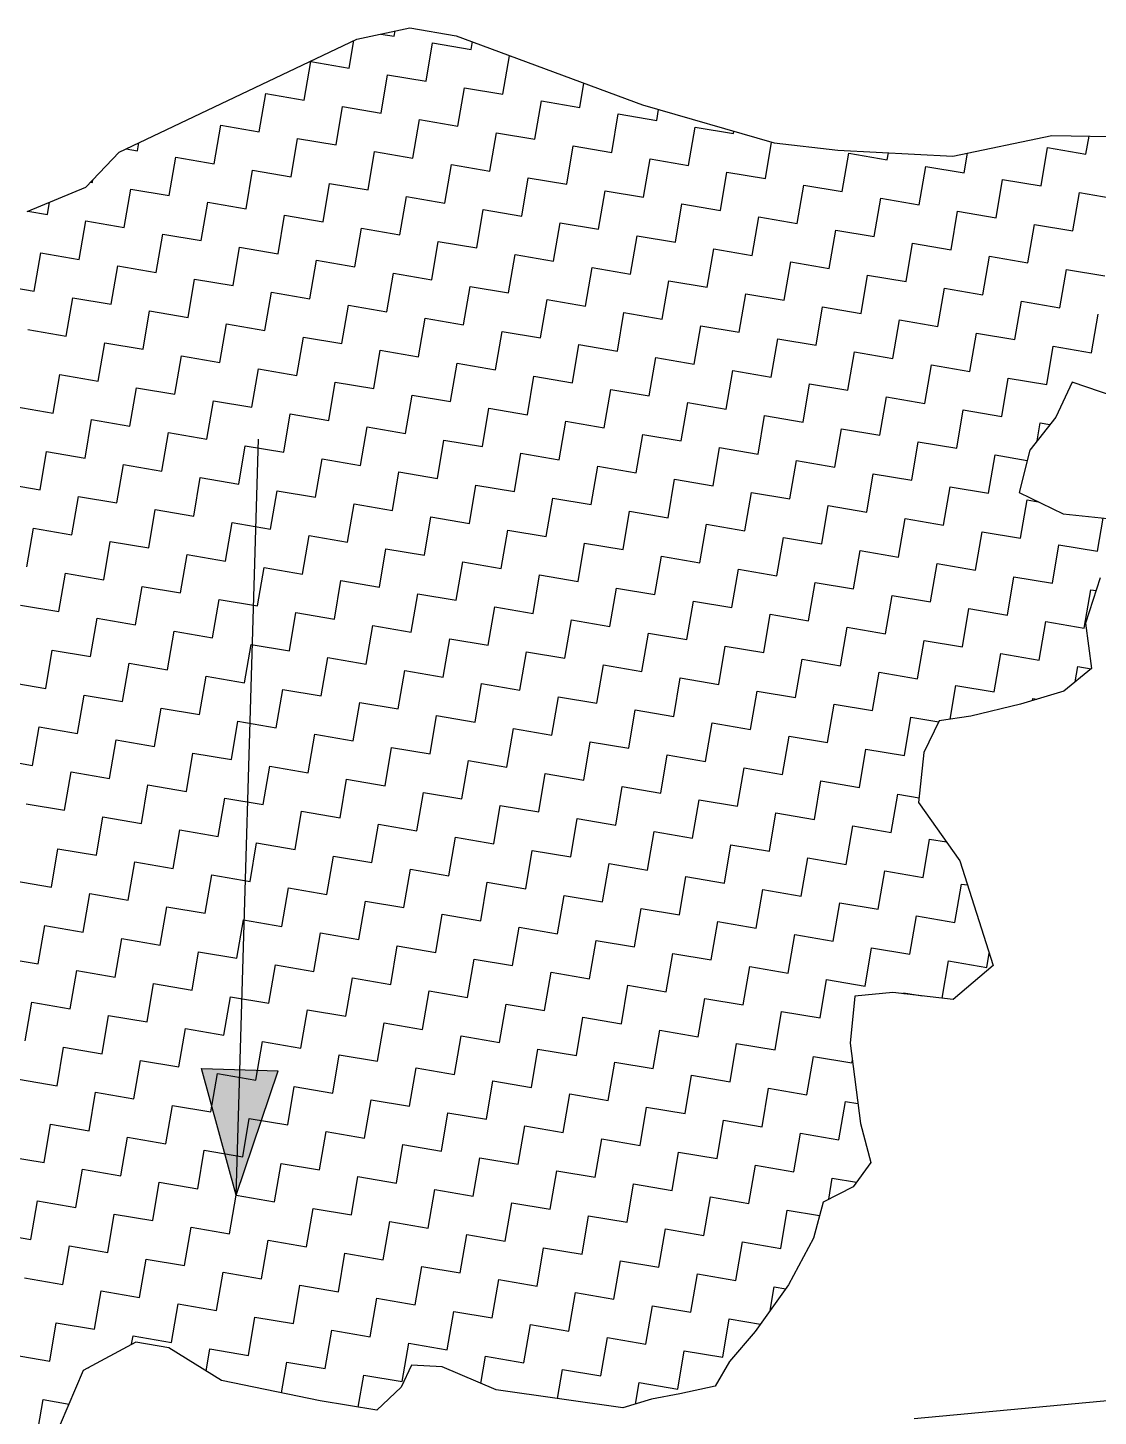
# Model space of a CAD drawing. Header units: metres. Extents: x 286044 to 288268, y 2013628 to 2015838.
# Drawn here: x 286726.3 to 286900.4, y 2015306.9 to 2015532.9 of the extents above; entities that cross this region are included whole.
import ezdxf

# ---------------------------------------------------------------- set-up
doc = ezdxf.new("R2010")
doc.units = ezdxf.units.M
doc.layers.add('POLY_HATCH', color=12, linetype='Continuous')
doc.layers.add('POLY_PARCEL', color=6, linetype='Continuous')

msp = doc.modelspace()

# ---------------------------------------------------------------- hatches: boundary and pattern name
h = msp.add_hatch(color=256)
h.paths.add_polyline_path([(286760.76, 2015363.29), (286754.52, 2015363.47), (286760.17, 2015342.86)])
h.paths.add_polyline_path([(286760.17, 2015342.86), (286767.01, 2015363.1), (286760.76, 2015363.29)])

# ---------------------------------------------------------------- linework, layer by layer
for p, q in [((286760.17, 2015342.86), (286763.78, 2015465.93)), ((286754.52, 2015363.47), (286767.01, 2015363.1)), ((286760.17, 2015342.86), (286754.52, 2015363.47)), ((286760.17, 2015342.86), (286767.01, 2015363.1))]:
    msp.add_line(p, q)
at = {"layer": 'POLY_HATCH'}
for p, q in [((286779.8, 2015531.06), (286788.44, 2015532.92)), ((286788.44, 2015532.92), (286795.99, 2015531.63)), ((286741.13, 2015512.68), (286779.8, 2015531.06)), ((286795.99, 2015531.63), (286826.28, 2015520.37)), ((286826.28, 2015520.37), (286847.71, 2015514.18)), ((286847.71, 2015514.18), (286858.05, 2015512.97)), ((286876.77, 2015512), (286892.88, 2015515.36)), ((286892.88, 2015515.36), (286910.61, 2015515.12)), ((286735.71, 2015506.95), (286741.13, 2015512.68)), ((286858.05, 2015512.97), (286876.77, 2015512)), ((286726.16, 2015503.03), (286735.71, 2015506.95)), ((286896.18, 2015475.21), (286893.55, 2015469.55)), ((286909.3, 2015470.75), (286896.18, 2015475.21)), ((286893.55, 2015469.55), (286889.3, 2015464.17)), ((286889.3, 2015464.17), (286887.57, 2015457.25)), ((286887.57, 2015457.25), (286894.76, 2015453.81)), ((286894.76, 2015453.81), (286904.02, 2015452.79)), ((286900.75, 2015443.36), (286898.38, 2015435.99)), ((286898.38, 2015435.99), (286899.35, 2015428.61)), ((286899.35, 2015428.61), (286894.84, 2015424.94)), ((286894.84, 2015424.94), (286887.81, 2015422.81)), ((286887.81, 2015422.81), (286879.7, 2015420.86)), ((286874.57, 2015420.07), (286872.04, 2015414.96)), ((286879.7, 2015420.86), (286874.57, 2015420.07)), ((286872.04, 2015414.96), (286871.2, 2015406.78)), ((286871.2, 2015406.78), (286877.91, 2015397.31)), ((286877.91, 2015397.31), (286883.34, 2015380.29)), ((286883.34, 2015380.29), (286876.84, 2015374.74)), ((286860.83, 2015375.25), (286860.08, 2015367.61)), ((286867.04, 2015375.86), (286860.83, 2015375.25)), ((286876.84, 2015374.74), (286867.04, 2015375.86)), ((286860.08, 2015367.61), (286861.75, 2015354.57)), ((286861.75, 2015354.57), (286863.43, 2015348.17)), ((286863.43, 2015348.17), (286860.54, 2015344.23)), ((286860.54, 2015344.23), (286855.67, 2015341.73)), ((286855.67, 2015341.73), (286854.12, 2015335.89)), ((286854.12, 2015335.89), (286850.05, 2015328.26)), ((286850.05, 2015328.26), (286844.62, 2015320.66)), ((286844.62, 2015320.66), (286840.46, 2015315.82)), ((286743.84, 2015318.96), (286735.27, 2015314.32)), ((286749.23, 2015318.04), (286743.84, 2015318.96)), ((286757.76, 2015312.71), (286749.23, 2015318.04)), ((286788.72, 2015315.2), (286787, 2015311.61)), ((286793.67, 2015314.91), (286788.72, 2015315.2)), ((286840.46, 2015315.82), (286838.11, 2015311.78)), ((286735.27, 2015314.32), (286731.55, 2015305.52)), ((286802.48, 2015311.19), (286793.67, 2015314.91)), ((286773.86, 2015309.41), (286757.76, 2015312.71)), ((286787, 2015311.61), (286783.03, 2015307.85)), ((286823.07, 2015308.24), (286802.48, 2015311.19)), ((286832.35, 2015310.54), (286827.75, 2015309.66)), ((286838.11, 2015311.78), (286832.35, 2015310.54)), ((286783.03, 2015307.85), (286773.86, 2015309.41)), ((286827.75, 2015309.66), (286823.07, 2015308.24))]:
    msp.add_line(p, q, dxfattribs=at)
at = {"layer": 'POLY_HATCH', "linetype": 'Continuous'}
for p, q in [((286785.88, 2015531.54), (286786.03, 2015532.4)), ((286778.56, 2015526.35), (286779.32, 2015530.84)), ((286783.71, 2015531.9), (286785.88, 2015531.54)), ((286791.07, 2015524.22), (286792.13, 2015530.47)), ((286792.13, 2015530.47), (286798.39, 2015529.4)), ((286798.39, 2015529.4), (286798.6, 2015530.66)), ((286803.57, 2015522.09), (286804.64, 2015528.34)), ((286804.64, 2015528.34), (286805.03, 2015528.27)), ((286771.24, 2015521.16), (286772.3, 2015527.41)), ((286772.3, 2015527.41), (286778.56, 2015526.35)), ((286783.75, 2015519.03), (286784.81, 2015525.28)), ((286784.81, 2015525.28), (286791.07, 2015524.22)), ((286796.25, 2015516.9), (286797.32, 2015523.15)), ((286797.32, 2015523.15), (286803.57, 2015522.09)), ((286816.08, 2015519.95), (286816.76, 2015523.91)), ((286763.92, 2015515.97), (286764.99, 2015522.22)), ((286764.99, 2015522.22), (286771.24, 2015521.16)), ((286808.76, 2015514.77), (286809.83, 2015521.02)), ((286809.83, 2015521.02), (286816.08, 2015519.95)), ((286776.43, 2015513.84), (286777.49, 2015520.09)), ((286777.49, 2015520.09), (286783.75, 2015519.03)), ((286821.27, 2015512.63), (286822.33, 2015518.89)), ((286822.33, 2015518.89), (286828.59, 2015517.82)), ((286828.59, 2015517.82), (286828.89, 2015519.61)), ((286756.6, 2015510.78), (286757.67, 2015517.04)), ((286757.67, 2015517.04), (286763.92, 2015515.97)), ((286788.93, 2015511.71), (286790, 2015517.96)), ((286790, 2015517.96), (286796.25, 2015516.9)), ((286833.78, 2015510.5), (286834.84, 2015516.76)), ((286834.84, 2015516.76), (286841.1, 2015515.69)), ((286744.09, 2015512.91), (286744.31, 2015514.2)), ((286769.11, 2015508.65), (286770.17, 2015514.91)), ((286770.17, 2015514.91), (286776.43, 2015513.84)), ((286801.44, 2015509.58), (286802.51, 2015515.83)), ((286802.51, 2015515.83), (286808.76, 2015514.77)), ((286841.1, 2015515.69), (286841.16, 2015516.07)), ((286846.28, 2015508.37), (286847.29, 2015514.3)), ((286898.44, 2015512.36), (286898.94, 2015515.28)), ((286742.27, 2015513.22), (286744.09, 2015512.91)), ((286749.28, 2015505.59), (286750.35, 2015511.85)), ((286750.35, 2015511.85), (286756.6, 2015510.78)), ((286781.62, 2015506.52), (286782.68, 2015512.77)), ((286782.68, 2015512.77), (286788.93, 2015511.71)), ((286813.95, 2015507.45), (286815.02, 2015513.7)), ((286815.02, 2015513.7), (286821.27, 2015512.63)), ((286858.79, 2015506.24), (286859.86, 2015512.5)), ((286859.86, 2015512.5), (286866.11, 2015511.43)), ((286866.11, 2015511.43), (286866.3, 2015512.55)), ((286878.62, 2015509.3), (286879.16, 2015512.5)), ((286891.13, 2015507.17), (286892.19, 2015513.42)), ((286892.19, 2015513.42), (286898.44, 2015512.36)), ((286761.79, 2015503.46), (286762.85, 2015509.72)), ((286762.85, 2015509.72), (286769.11, 2015508.65)), ((286794.12, 2015504.39), (286795.19, 2015510.64)), ((286795.19, 2015510.64), (286801.44, 2015509.58)), ((286826.46, 2015505.32), (286827.52, 2015511.57)), ((286827.52, 2015511.57), (286833.78, 2015510.5)), ((286838.96, 2015503.18), (286840.03, 2015509.44)), ((286840.03, 2015509.44), (286846.28, 2015508.37)), ((286871.3, 2015504.11), (286872.36, 2015510.36)), ((286872.36, 2015510.36), (286878.62, 2015509.3)), ((286736.49, 2015507.77), (286736.77, 2015507.73)), ((286736.77, 2015507.73), (286736.85, 2015508.15)), ((286774.3, 2015501.33), (286775.36, 2015507.59)), ((286775.36, 2015507.59), (286781.62, 2015506.52)), ((286806.63, 2015502.26), (286807.7, 2015508.51)), ((286807.7, 2015508.51), (286813.95, 2015507.45)), ((286851.47, 2015501.05), (286852.54, 2015507.31)), ((286852.54, 2015507.31), (286858.79, 2015506.24)), ((286883.81, 2015501.98), (286884.87, 2015508.23)), ((286884.87, 2015508.23), (286891.13, 2015507.17)), ((286741.96, 2015500.41), (286743.03, 2015506.66)), ((286743.03, 2015506.66), (286749.28, 2015505.59)), ((286786.8, 2015499.2), (286787.87, 2015505.45)), ((286787.87, 2015505.45), (286794.12, 2015504.39)), ((286819.14, 2015500.13), (286820.2, 2015506.38)), ((286820.2, 2015506.38), (286826.46, 2015505.32)), ((286863.98, 2015498.92), (286865.05, 2015505.18)), ((286865.05, 2015505.18), (286871.3, 2015504.11)), ((286896.31, 2015499.85), (286897.38, 2015506.1)), ((286897.38, 2015506.1), (286903.63, 2015505.04)), ((286726.28, 2015503.08), (286729.45, 2015502.54)), ((286729.45, 2015502.54), (286729.79, 2015504.52)), ((286754.47, 2015498.28), (286755.53, 2015504.53)), ((286755.53, 2015504.53), (286761.79, 2015503.46)), ((286799.31, 2015497.07), (286800.38, 2015503.32)), ((286800.38, 2015503.32), (286806.63, 2015502.26)), ((286831.65, 2015498), (286832.71, 2015504.25)), ((286832.71, 2015504.25), (286838.96, 2015503.18)), ((286876.49, 2015496.79), (286877.55, 2015503.04)), ((286877.55, 2015503.04), (286883.81, 2015501.98)), ((286734.64, 2015495.22), (286735.71, 2015501.47)), ((286735.71, 2015501.47), (286741.96, 2015500.41)), ((286766.98, 2015496.14), (286768.04, 2015502.4)), ((286768.04, 2015502.4), (286774.3, 2015501.33)), ((286811.82, 2015494.94), (286812.88, 2015501.19)), ((286812.88, 2015501.19), (286819.14, 2015500.13)), ((286844.15, 2015495.87), (286845.22, 2015502.12)), ((286845.22, 2015502.12), (286851.47, 2015501.05)), ((286888.99, 2015494.66), (286890.06, 2015500.91)), ((286890.06, 2015500.91), (286896.31, 2015499.85)), ((286747.15, 2015493.09), (286748.22, 2015499.34)), ((286748.22, 2015499.34), (286754.47, 2015498.28)), ((286779.48, 2015494.01), (286780.55, 2015500.27)), ((286780.55, 2015500.27), (286786.8, 2015499.2)), ((286791.99, 2015491.88), (286793.06, 2015498.14)), ((286793.06, 2015498.14), (286799.31, 2015497.07)), ((286824.33, 2015492.81), (286825.39, 2015499.06)), ((286825.39, 2015499.06), (286831.65, 2015498)), ((286856.66, 2015493.73), (286857.73, 2015499.99)), ((286857.73, 2015499.99), (286863.98, 2015498.92)), ((286727.32, 2015490.03), (286728.39, 2015496.28)), ((286728.39, 2015496.28), (286734.64, 2015495.22)), ((286759.66, 2015490.96), (286760.72, 2015497.21)), ((286760.72, 2015497.21), (286766.98, 2015496.14)), ((286804.5, 2015489.75), (286805.56, 2015496)), ((286805.56, 2015496), (286811.82, 2015494.94)), ((286836.83, 2015490.68), (286837.9, 2015496.93)), ((286837.9, 2015496.93), (286844.15, 2015495.87)), ((286869.17, 2015491.6), (286870.23, 2015497.86)), ((286870.23, 2015497.86), (286876.49, 2015496.79)), ((286739.83, 2015487.9), (286740.9, 2015494.15)), ((286740.9, 2015494.15), (286747.15, 2015493.09)), ((286772.17, 2015488.82), (286773.23, 2015495.08)), ((286773.23, 2015495.08), (286779.48, 2015494.01)), ((286817.01, 2015487.62), (286818.07, 2015493.87)), ((286818.07, 2015493.87), (286824.33, 2015492.81)), ((286849.34, 2015488.55), (286850.41, 2015494.8)), ((286850.41, 2015494.8), (286856.66, 2015493.73)), ((286881.68, 2015489.47), (286882.74, 2015495.73)), ((286882.74, 2015495.73), (286888.99, 2015494.66)), ((286894.18, 2015487.34), (286895.25, 2015493.59)), ((286895.25, 2015493.59), (286901.5, 2015492.53)), ((286752.34, 2015485.77), (286753.4, 2015492.02)), ((286753.4, 2015492.02), (286759.66, 2015490.96)), ((286784.67, 2015486.69), (286785.74, 2015492.95)), ((286785.74, 2015492.95), (286791.99, 2015491.88)), ((286829.51, 2015485.49), (286830.58, 2015491.74)), ((286830.58, 2015491.74), (286836.83, 2015490.68)), ((286861.85, 2015486.41), (286862.91, 2015492.67)), ((286862.91, 2015492.67), (286869.17, 2015491.6)), ((286721.07, 2015491.1), (286727.32, 2015490.03)), ((286764.85, 2015483.64), (286765.91, 2015489.89)), ((286765.91, 2015489.89), (286772.17, 2015488.82)), ((286797.18, 2015484.56), (286798.25, 2015490.82)), ((286798.25, 2015490.82), (286804.5, 2015489.75)), ((286842.02, 2015483.36), (286843.09, 2015489.61)), ((286843.09, 2015489.61), (286849.34, 2015488.55)), ((286874.36, 2015484.28), (286875.42, 2015490.54)), ((286875.42, 2015490.54), (286881.68, 2015489.47)), ((286732.51, 2015482.71), (286733.58, 2015488.96)), ((286733.58, 2015488.96), (286739.83, 2015487.9)), ((286745.02, 2015480.58), (286746.08, 2015486.83)), ((286746.08, 2015486.83), (286752.34, 2015485.77)), ((286777.35, 2015481.51), (286778.42, 2015487.76)), ((286778.42, 2015487.76), (286784.67, 2015486.69)), ((286809.69, 2015482.43), (286810.75, 2015488.69)), ((286810.75, 2015488.69), (286817.01, 2015487.62)), ((286854.53, 2015481.23), (286855.59, 2015487.48)), ((286855.59, 2015487.48), (286861.85, 2015486.41)), ((286886.86, 2015482.15), (286887.93, 2015488.41)), ((286887.93, 2015488.41), (286894.18, 2015487.34)), ((286757.53, 2015478.45), (286758.59, 2015484.7)), ((286758.59, 2015484.7), (286764.85, 2015483.64)), ((286789.86, 2015479.37), (286790.93, 2015485.63)), ((286790.93, 2015485.63), (286797.18, 2015484.56)), ((286822.19, 2015480.3), (286823.26, 2015486.55)), ((286823.26, 2015486.55), (286829.51, 2015485.49)), ((286867.04, 2015479.1), (286868.1, 2015485.35)), ((286868.1, 2015485.35), (286874.36, 2015484.28)), ((286899.37, 2015480.02), (286900.44, 2015486.28)), ((286726.26, 2015483.78), (286732.51, 2015482.71)), ((286770.03, 2015476.32), (286771.1, 2015482.57)), ((286771.1, 2015482.57), (286777.35, 2015481.51)), ((286802.37, 2015477.24), (286803.43, 2015483.5)), ((286803.43, 2015483.5), (286809.69, 2015482.43)), ((286834.7, 2015478.17), (286835.77, 2015484.42)), ((286835.77, 2015484.42), (286842.02, 2015483.36)), ((286847.21, 2015476.04), (286848.28, 2015482.29)), ((286848.28, 2015482.29), (286854.53, 2015481.23)), ((286879.54, 2015476.96), (286880.61, 2015483.22)), ((286880.61, 2015483.22), (286886.86, 2015482.15)), ((286737.7, 2015475.39), (286738.77, 2015481.65)), ((286738.77, 2015481.65), (286745.02, 2015480.58)), ((286782.54, 2015474.19), (286783.61, 2015480.44)), ((286783.61, 2015480.44), (286789.86, 2015479.37)), ((286814.88, 2015475.11), (286815.94, 2015481.37)), ((286815.94, 2015481.37), (286822.19, 2015480.3)), ((286859.72, 2015473.91), (286860.78, 2015480.16)), ((286860.78, 2015480.16), (286867.04, 2015479.1)), ((286892.05, 2015474.83), (286893.12, 2015481.09)), ((286893.12, 2015481.09), (286899.37, 2015480.02)), ((286750.21, 2015473.26), (286751.27, 2015479.51)), ((286751.27, 2015479.51), (286757.53, 2015478.45)), ((286795.05, 2015472.06), (286796.11, 2015478.31)), ((286796.11, 2015478.31), (286802.37, 2015477.24)), ((286827.38, 2015472.98), (286828.45, 2015479.23)), ((286828.45, 2015479.23), (286834.7, 2015478.17)), ((286872.22, 2015471.78), (286873.29, 2015478.03)), ((286873.29, 2015478.03), (286879.54, 2015476.96)), ((286730.38, 2015470.2), (286731.45, 2015476.46)), ((286731.45, 2015476.46), (286737.7, 2015475.39)), ((286762.71, 2015471.13), (286763.78, 2015477.38)), ((286763.78, 2015477.38), (286770.03, 2015476.32)), ((286807.56, 2015469.92), (286808.62, 2015476.18)), ((286808.62, 2015476.18), (286814.88, 2015475.11)), ((286839.89, 2015470.85), (286840.96, 2015477.1)), ((286840.96, 2015477.1), (286847.21, 2015476.04)), ((286884.73, 2015469.65), (286885.8, 2015475.9)), ((286885.8, 2015475.9), (286892.05, 2015474.83)), ((286742.89, 2015468.07), (286743.95, 2015474.33)), ((286743.95, 2015474.33), (286750.21, 2015473.26)), ((286775.22, 2015469), (286776.29, 2015475.25)), ((286776.29, 2015475.25), (286782.54, 2015474.19)), ((286820.06, 2015467.79), (286821.13, 2015474.05)), ((286821.13, 2015474.05), (286827.38, 2015472.98)), ((286852.4, 2015468.72), (286853.46, 2015474.97)), ((286853.46, 2015474.97), (286859.72, 2015473.91)), ((286724.13, 2015471.27), (286730.38, 2015470.2)), ((286755.4, 2015465.94), (286756.46, 2015472.19)), ((286756.46, 2015472.19), (286762.71, 2015471.13)), ((286787.73, 2015466.87), (286788.8, 2015473.12)), ((286788.8, 2015473.12), (286795.05, 2015472.06)), ((286800.24, 2015464.74), (286801.3, 2015470.99)), ((286801.3, 2015470.99), (286807.56, 2015469.92)), ((286832.57, 2015465.66), (286833.64, 2015471.92)), ((286833.64, 2015471.92), (286839.89, 2015470.85)), ((286864.91, 2015466.59), (286865.97, 2015472.84)), ((286865.97, 2015472.84), (286872.22, 2015471.78)), ((286735.57, 2015462.88), (286736.63, 2015469.14)), ((286736.63, 2015469.14), (286742.89, 2015468.07)), ((286767.9, 2015463.81), (286768.97, 2015470.06)), ((286768.97, 2015470.06), (286775.22, 2015469)), ((286812.74, 2015462.6), (286813.81, 2015468.86)), ((286813.81, 2015468.86), (286820.06, 2015467.79)), ((286845.08, 2015463.53), (286846.14, 2015469.78)), ((286846.14, 2015469.78), (286852.4, 2015468.72)), ((286877.41, 2015464.46), (286878.48, 2015470.71)), ((286878.48, 2015470.71), (286884.73, 2015469.65)), ((286748.08, 2015460.75), (286749.14, 2015467.01)), ((286749.14, 2015467.01), (286755.4, 2015465.94)), ((286780.41, 2015461.68), (286781.48, 2015467.93)), ((286781.48, 2015467.93), (286787.73, 2015466.87)), ((286825.25, 2015460.47), (286826.32, 2015466.73)), ((286826.32, 2015466.73), (286832.57, 2015465.66)), ((286857.59, 2015461.4), (286858.65, 2015467.65)), ((286858.65, 2015467.65), (286864.91, 2015466.59)), ((286890.49, 2015465.67), (286890.99, 2015468.58)), ((286890.99, 2015468.58), (286892.57, 2015468.31)), ((286760.58, 2015458.62), (286761.65, 2015464.88)), ((286761.65, 2015464.88), (286767.9, 2015463.81)), ((286792.92, 2015459.55), (286793.98, 2015465.8)), ((286793.98, 2015465.8), (286800.24, 2015464.74)), ((286837.76, 2015458.34), (286838.83, 2015464.6)), ((286838.83, 2015464.6), (286845.08, 2015463.53)), ((286870.09, 2015459.27), (286871.16, 2015465.52)), ((286871.16, 2015465.52), (286877.41, 2015464.46)), ((286728.25, 2015457.7), (286729.31, 2015463.95)), ((286729.31, 2015463.95), (286735.57, 2015462.88)), ((286773.09, 2015456.49), (286774.16, 2015462.74)), ((286774.16, 2015462.74), (286780.41, 2015461.68)), ((286805.43, 2015457.42), (286806.49, 2015463.67)), ((286806.49, 2015463.67), (286812.74, 2015462.6)), ((286850.27, 2015456.21), (286851.33, 2015462.47)), ((286851.33, 2015462.47), (286857.59, 2015461.4)), ((286882.6, 2015457.14), (286883.67, 2015463.39)), ((286883.67, 2015463.39), (286888.89, 2015462.5)), ((286740.76, 2015455.56), (286741.82, 2015461.82)), ((286741.82, 2015461.82), (286748.08, 2015460.75)), ((286753.26, 2015453.43), (286754.33, 2015459.69)), ((286754.33, 2015459.69), (286760.58, 2015458.62)), ((286785.6, 2015454.36), (286786.66, 2015460.61)), ((286786.66, 2015460.61), (286792.92, 2015459.55)), ((286817.93, 2015455.29), (286819, 2015461.54)), ((286819, 2015461.54), (286825.25, 2015460.47)), ((286862.77, 2015454.08), (286863.84, 2015460.33)), ((286863.84, 2015460.33), (286870.09, 2015459.27)), ((286722, 2015458.76), (286728.25, 2015457.7)), ((286765.77, 2015451.3), (286766.84, 2015457.56)), ((286766.84, 2015457.56), (286773.09, 2015456.49)), ((286798.11, 2015452.23), (286799.17, 2015458.48)), ((286799.17, 2015458.48), (286805.43, 2015457.42)), ((286830.44, 2015453.15), (286831.51, 2015459.41)), ((286831.51, 2015459.41), (286837.76, 2015458.34)), ((286875.28, 2015451.95), (286876.35, 2015458.2)), ((286876.35, 2015458.2), (286882.6, 2015457.14)), ((286733.44, 2015450.38), (286734.5, 2015456.63)), ((286734.5, 2015456.63), (286740.76, 2015455.56)), ((286778.28, 2015449.17), (286779.34, 2015455.43)), ((286779.34, 2015455.43), (286785.6, 2015454.36)), ((286810.61, 2015450.1), (286811.68, 2015456.35)), ((286811.68, 2015456.35), (286817.93, 2015455.29)), ((286842.95, 2015451.02), (286844.01, 2015457.28)), ((286844.01, 2015457.28), (286850.27, 2015456.21)), ((286887.79, 2015449.82), (286888.86, 2015456.07)), ((286888.86, 2015456.07), (286890.69, 2015455.76)), ((286745.95, 2015448.25), (286747.01, 2015454.5)), ((286747.01, 2015454.5), (286753.26, 2015453.43)), ((286790.79, 2015447.04), (286791.85, 2015453.29)), ((286791.85, 2015453.29), (286798.11, 2015452.23)), ((286823.12, 2015447.97), (286824.19, 2015454.22)), ((286824.19, 2015454.22), (286830.44, 2015453.15)), ((286855.46, 2015448.89), (286856.52, 2015455.15)), ((286856.52, 2015455.15), (286862.77, 2015454.08)), ((286867.96, 2015446.76), (286869.03, 2015453.01)), ((286869.03, 2015453.01), (286875.28, 2015451.95)), ((286900.3, 2015447.69), (286901.22, 2015453.1)), ((286726.12, 2015445.19), (286727.18, 2015451.44)), ((286727.18, 2015451.44), (286733.44, 2015450.38)), ((286758.45, 2015446.11), (286759.52, 2015452.37)), ((286759.52, 2015452.37), (286765.77, 2015451.3)), ((286803.29, 2015444.91), (286804.36, 2015451.16)), ((286804.36, 2015451.16), (286810.61, 2015450.1)), ((286835.63, 2015445.84), (286836.69, 2015452.09)), ((286836.69, 2015452.09), (286842.95, 2015451.02)), ((286880.47, 2015444.63), (286881.54, 2015450.88)), ((286881.54, 2015450.88), (286887.79, 2015449.82)), ((286738.63, 2015443.06), (286739.69, 2015449.31)), ((286739.69, 2015449.31), (286745.95, 2015448.25)), ((286770.96, 2015443.98), (286772.03, 2015450.24)), ((286772.03, 2015450.24), (286778.28, 2015449.17)), ((286815.8, 2015442.78), (286816.87, 2015449.03)), ((286816.87, 2015449.03), (286823.12, 2015447.97)), ((286848.14, 2015443.7), (286849.2, 2015449.96)), ((286849.2, 2015449.96), (286855.46, 2015448.89)), ((286892.98, 2015442.5), (286894.04, 2015448.75)), ((286894.04, 2015448.75), (286900.3, 2015447.69)), ((286751.13, 2015440.93), (286752.2, 2015447.18)), ((286752.2, 2015447.18), (286758.45, 2015446.11)), ((286783.47, 2015441.85), (286784.53, 2015448.11)), ((286784.53, 2015448.11), (286790.79, 2015447.04)), ((286828.31, 2015440.65), (286829.37, 2015446.9)), ((286829.37, 2015446.9), (286835.63, 2015445.84)), ((286860.64, 2015441.57), (286861.71, 2015447.83)), ((286861.71, 2015447.83), (286867.96, 2015446.76)), ((286731.31, 2015437.87), (286732.37, 2015444.12)), ((286732.37, 2015444.12), (286738.63, 2015443.06)), ((286763.64, 2015438.79), (286764.71, 2015445.05)), ((286764.71, 2015445.05), (286770.96, 2015443.98)), ((286795.97, 2015439.72), (286797.04, 2015445.97)), ((286797.04, 2015445.97), (286803.29, 2015444.91)), ((286840.82, 2015438.52), (286841.88, 2015444.77)), ((286841.88, 2015444.77), (286848.14, 2015443.7)), ((286873.15, 2015439.44), (286874.22, 2015445.7)), ((286874.22, 2015445.7), (286880.47, 2015444.63)), ((286743.81, 2015435.74), (286744.88, 2015441.99)), ((286744.88, 2015441.99), (286751.13, 2015440.93)), ((286776.15, 2015436.66), (286777.21, 2015442.92)), ((286777.21, 2015442.92), (286783.47, 2015441.85)), ((286808.48, 2015437.59), (286809.55, 2015443.84)), ((286809.55, 2015443.84), (286815.8, 2015442.78)), ((286820.99, 2015435.46), (286822.06, 2015441.71)), ((286822.06, 2015441.71), (286828.31, 2015440.65)), ((286853.32, 2015436.38), (286854.39, 2015442.64)), ((286854.39, 2015442.64), (286860.64, 2015441.57)), ((286885.66, 2015437.31), (286886.72, 2015443.56)), ((286886.72, 2015443.56), (286892.98, 2015442.5)), ((286756.32, 2015433.61), (286757.39, 2015439.86)), ((286757.39, 2015439.86), (286763.64, 2015438.79)), ((286788.66, 2015434.53), (286789.72, 2015440.79)), ((286789.72, 2015440.79), (286795.97, 2015439.72)), ((286833.5, 2015433.33), (286834.56, 2015439.58)), ((286834.56, 2015439.58), (286840.82, 2015438.52)), ((286865.83, 2015434.25), (286866.9, 2015440.51)), ((286866.9, 2015440.51), (286873.15, 2015439.44)), ((286898.17, 2015435.18), (286899.23, 2015441.43)), ((286899.23, 2015441.43), (286900.09, 2015441.29)), ((286725.05, 2015438.93), (286731.31, 2015437.87)), ((286768.83, 2015431.48), (286769.89, 2015437.73)), ((286769.89, 2015437.73), (286776.15, 2015436.66)), ((286801.16, 2015432.4), (286802.23, 2015438.66)), ((286802.23, 2015438.66), (286808.48, 2015437.59)), ((286846, 2015431.2), (286847.07, 2015437.45)), ((286847.07, 2015437.45), (286853.32, 2015436.38)), ((286878.34, 2015432.12), (286879.4, 2015438.38)), ((286879.4, 2015438.38), (286885.66, 2015437.31)), ((286736.49, 2015430.55), (286737.56, 2015436.8)), ((286737.56, 2015436.8), (286743.81, 2015435.74)), ((286781.34, 2015429.34), (286782.4, 2015435.6)), ((286782.4, 2015435.6), (286788.66, 2015434.53)), ((286813.67, 2015430.27), (286814.74, 2015436.52)), ((286814.74, 2015436.52), (286820.99, 2015435.46)), ((286858.51, 2015429.07), (286859.58, 2015435.32)), ((286859.58, 2015435.32), (286865.83, 2015434.25)), ((286890.85, 2015429.99), (286891.91, 2015436.25)), ((286891.91, 2015436.25), (286898.17, 2015435.18)), ((286749, 2015428.42), (286750.07, 2015434.67)), ((286750.07, 2015434.67), (286756.32, 2015433.61)), ((286793.84, 2015427.21), (286794.91, 2015433.47)), ((286794.91, 2015433.47), (286801.16, 2015432.4)), ((286826.18, 2015428.14), (286827.24, 2015434.39)), ((286827.24, 2015434.39), (286833.5, 2015433.33)), ((286871.02, 2015426.93), (286872.09, 2015433.19)), ((286872.09, 2015433.19), (286878.34, 2015432.12)), ((286729.18, 2015425.36), (286730.24, 2015431.62)), ((286730.24, 2015431.62), (286736.49, 2015430.55)), ((286761.51, 2015426.29), (286762.58, 2015432.54)), ((286762.58, 2015432.54), (286768.83, 2015431.48)), ((286774.02, 2015424.16), (286775.08, 2015430.41)), ((286775.08, 2015430.41), (286781.34, 2015429.34)), ((286806.35, 2015425.08), (286807.42, 2015431.34)), ((286807.42, 2015431.34), (286813.67, 2015430.27)), ((286838.69, 2015426.01), (286839.75, 2015432.26)), ((286839.75, 2015432.26), (286846, 2015431.2)), ((286883.53, 2015424.8), (286884.59, 2015431.06)), ((286884.59, 2015431.06), (286890.85, 2015429.99)), ((286741.68, 2015423.23), (286742.75, 2015429.48)), ((286742.75, 2015429.48), (286749, 2015428.42)), ((286786.52, 2015422.03), (286787.59, 2015428.28)), ((286787.59, 2015428.28), (286793.84, 2015427.21)), ((286818.86, 2015422.95), (286819.92, 2015429.21)), ((286819.92, 2015429.21), (286826.18, 2015428.14)), ((286851.19, 2015423.88), (286852.26, 2015430.13)), ((286852.26, 2015430.13), (286858.51, 2015429.07)), ((286896.68, 2015426.44), (286897.1, 2015428.93)), ((286897.1, 2015428.93), (286899.28, 2015428.56)), ((286722.92, 2015426.43), (286729.18, 2015425.36)), ((286754.19, 2015421.1), (286755.26, 2015427.35)), ((286755.26, 2015427.35), (286761.51, 2015426.29)), ((286799.03, 2015419.89), (286800.1, 2015426.15)), ((286800.1, 2015426.15), (286806.35, 2015425.08)), ((286831.37, 2015420.82), (286832.43, 2015427.07)), ((286832.43, 2015427.07), (286838.69, 2015426.01)), ((286863.7, 2015421.75), (286864.77, 2015428)), ((286864.77, 2015428), (286871.02, 2015426.93)), ((286876.33, 2015420.34), (286877.27, 2015425.87)), ((286877.27, 2015425.87), (286883.53, 2015424.8)), ((286734.36, 2015418.04), (286735.43, 2015424.3)), ((286735.43, 2015424.3), (286741.68, 2015423.23)), ((286766.7, 2015418.97), (286767.76, 2015425.22)), ((286767.76, 2015425.22), (286774.02, 2015424.16)), ((286811.54, 2015417.76), (286812.61, 2015424.02)), ((286812.61, 2015424.02), (286818.86, 2015422.95)), ((286843.87, 2015418.69), (286844.94, 2015424.94)), ((286844.94, 2015424.94), (286851.19, 2015423.88)), ((286889.72, 2015423.39), (286889.78, 2015423.74)), ((286889.78, 2015423.74), (286890.47, 2015423.62)), ((286746.87, 2015415.91), (286747.94, 2015422.16)), ((286747.94, 2015422.16), (286754.19, 2015421.1)), ((286779.21, 2015416.84), (286780.27, 2015423.09)), ((286780.27, 2015423.09), (286786.52, 2015422.03)), ((286824.05, 2015415.63), (286825.11, 2015421.89)), ((286825.11, 2015421.89), (286831.37, 2015420.82)), ((286856.38, 2015416.56), (286857.45, 2015422.81)), ((286857.45, 2015422.81), (286863.7, 2015421.75)), ((286727.04, 2015412.85), (286728.11, 2015419.11)), ((286728.11, 2015419.11), (286734.36, 2015418.04)), ((286759.38, 2015413.78), (286760.44, 2015420.03)), ((286760.44, 2015420.03), (286766.7, 2015418.97)), ((286791.71, 2015414.71), (286792.78, 2015420.96)), ((286792.78, 2015420.96), (286799.03, 2015419.89)), ((286836.55, 2015413.5), (286837.62, 2015419.75)), ((286837.62, 2015419.75), (286843.87, 2015418.69)), ((286868.89, 2015414.43), (286869.95, 2015420.68)), ((286869.95, 2015420.68), (286874.49, 2015419.91)), ((286739.55, 2015410.72), (286740.62, 2015416.98)), ((286740.62, 2015416.98), (286746.87, 2015415.91)), ((286771.89, 2015411.65), (286772.95, 2015417.9)), ((286772.95, 2015417.9), (286779.21, 2015416.84)), ((286804.22, 2015412.57), (286805.29, 2015418.83)), ((286805.29, 2015418.83), (286811.54, 2015417.76)), ((286849.06, 2015411.37), (286850.13, 2015417.62)), ((286850.13, 2015417.62), (286856.38, 2015416.56)), ((286752.06, 2015408.59), (286753.12, 2015414.85)), ((286753.12, 2015414.85), (286759.38, 2015413.78)), ((286784.39, 2015409.52), (286785.46, 2015415.77)), ((286785.46, 2015415.77), (286791.71, 2015414.71)), ((286816.73, 2015410.44), (286817.79, 2015416.7)), ((286817.79, 2015416.7), (286824.05, 2015415.63)), ((286829.24, 2015408.31), (286830.3, 2015414.57)), ((286830.3, 2015414.57), (286836.55, 2015413.5)), ((286861.57, 2015409.24), (286862.63, 2015415.49)), ((286862.63, 2015415.49), (286868.89, 2015414.43)), ((286720.79, 2015413.92), (286727.04, 2015412.85)), ((286764.57, 2015406.46), (286765.63, 2015412.71)), ((286765.63, 2015412.71), (286771.89, 2015411.65)), ((286796.9, 2015407.39), (286797.97, 2015413.64)), ((286797.97, 2015413.64), (286804.22, 2015412.57)), ((286841.74, 2015406.18), (286842.81, 2015412.44)), ((286842.81, 2015412.44), (286849.06, 2015411.37)), ((286732.23, 2015405.53), (286733.3, 2015411.79)), ((286733.3, 2015411.79), (286739.55, 2015410.72)), ((286777.07, 2015404.33), (286778.14, 2015410.58)), ((286778.14, 2015410.58), (286784.39, 2015409.52)), ((286809.41, 2015405.26), (286810.47, 2015411.51)), ((286810.47, 2015411.51), (286816.73, 2015410.44)), ((286854.25, 2015404.05), (286855.32, 2015410.3)), ((286855.32, 2015410.3), (286861.57, 2015409.24)), ((286744.74, 2015403.4), (286745.81, 2015409.66)), ((286745.81, 2015409.66), (286752.06, 2015408.59)), ((286789.58, 2015402.2), (286790.65, 2015408.45)), ((286790.65, 2015408.45), (286796.9, 2015407.39)), ((286821.92, 2015403.12), (286822.98, 2015409.38)), ((286822.98, 2015409.38), (286829.24, 2015408.31)), ((286866.76, 2015401.92), (286867.82, 2015408.17)), ((286867.82, 2015408.17), (286871.28, 2015407.58)), ((286725.98, 2015406.6), (286732.23, 2015405.53)), ((286757.25, 2015401.27), (286758.31, 2015407.53)), ((286758.31, 2015407.53), (286764.57, 2015406.46)), ((286802.09, 2015400.07), (286803.15, 2015406.32)), ((286803.15, 2015406.32), (286809.41, 2015405.26)), ((286834.42, 2015400.99), (286835.49, 2015407.25)), ((286835.49, 2015407.25), (286841.74, 2015406.18)), ((286737.42, 2015398.22), (286738.49, 2015404.47)), ((286738.49, 2015404.47), (286744.74, 2015403.4)), ((286769.75, 2015399.14), (286770.82, 2015405.4)), ((286770.82, 2015405.4), (286777.07, 2015404.33)), ((286782.26, 2015397.01), (286783.33, 2015403.26)), ((286783.33, 2015403.26), (286789.58, 2015402.2)), ((286814.6, 2015397.94), (286815.66, 2015404.19)), ((286815.66, 2015404.19), (286821.92, 2015403.12)), ((286846.93, 2015398.86), (286848, 2015405.12)), ((286848, 2015405.12), (286854.25, 2015404.05)), ((286749.93, 2015396.08), (286750.99, 2015402.34)), ((286750.99, 2015402.34), (286757.25, 2015401.27)), ((286794.77, 2015394.88), (286795.84, 2015401.13)), ((286795.84, 2015401.13), (286802.09, 2015400.07)), ((286827.1, 2015395.81), (286828.17, 2015402.06)), ((286828.17, 2015402.06), (286834.42, 2015400.99)), ((286859.44, 2015396.73), (286860.5, 2015402.98)), ((286860.5, 2015402.98), (286866.76, 2015401.92)), ((286730.1, 2015393.03), (286731.17, 2015399.28)), ((286731.17, 2015399.28), (286737.42, 2015398.22)), ((286762.44, 2015393.95), (286763.5, 2015400.21)), ((286763.5, 2015400.21), (286769.75, 2015399.14)), ((286807.28, 2015392.75), (286808.34, 2015399)), ((286808.34, 2015399), (286814.6, 2015397.94)), ((286839.61, 2015393.67), (286840.68, 2015399.93)), ((286840.68, 2015399.93), (286846.93, 2015398.86)), ((286871.95, 2015394.6), (286873.01, 2015400.85)), ((286873.01, 2015400.85), (286875.73, 2015400.39)), ((286742.61, 2015390.9), (286743.67, 2015397.15)), ((286743.67, 2015397.15), (286749.93, 2015396.08)), ((286774.94, 2015391.82), (286776.01, 2015398.08)), ((286776.01, 2015398.08), (286782.26, 2015397.01)), ((286819.78, 2015390.62), (286820.85, 2015396.87)), ((286820.85, 2015396.87), (286827.1, 2015395.81)), ((286852.12, 2015391.54), (286853.18, 2015397.8)), ((286853.18, 2015397.8), (286859.44, 2015396.73)), ((286755.12, 2015388.76), (286756.18, 2015395.02)), ((286756.18, 2015395.02), (286762.44, 2015393.95)), ((286787.45, 2015389.69), (286788.52, 2015395.94)), ((286788.52, 2015395.94), (286794.77, 2015394.88)), ((286832.29, 2015388.49), (286833.36, 2015394.74)), ((286833.36, 2015394.74), (286839.61, 2015393.67)), ((286864.63, 2015389.41), (286865.69, 2015395.67)), ((286865.69, 2015395.67), (286871.95, 2015394.6)), ((286723.85, 2015394.09), (286730.1, 2015393.03)), ((286735.29, 2015385.71), (286736.36, 2015391.96)), ((286736.36, 2015391.96), (286742.61, 2015390.9)), ((286767.62, 2015386.63), (286768.69, 2015392.89)), ((286768.69, 2015392.89), (286774.94, 2015391.82)), ((286799.96, 2015387.56), (286801.02, 2015393.81)), ((286801.02, 2015393.81), (286807.28, 2015392.75)), ((286844.8, 2015386.35), (286845.87, 2015392.61)), ((286845.87, 2015392.61), (286852.12, 2015391.54)), ((286877.13, 2015387.28), (286878.2, 2015393.53)), ((286878.2, 2015393.53), (286879.17, 2015393.37)), ((286747.8, 2015383.58), (286748.86, 2015389.83)), ((286748.86, 2015389.83), (286755.12, 2015388.76)), ((286780.13, 2015384.5), (286781.2, 2015390.76)), ((286781.2, 2015390.76), (286787.45, 2015389.69)), ((286812.47, 2015385.43), (286813.53, 2015391.68)), ((286813.53, 2015391.68), (286819.78, 2015390.62)), ((286857.31, 2015384.22), (286858.37, 2015390.48)), ((286858.37, 2015390.48), (286864.63, 2015389.41)), ((286760.3, 2015381.45), (286761.37, 2015387.7)), ((286761.37, 2015387.7), (286767.62, 2015386.63)), ((286792.64, 2015382.37), (286793.7, 2015388.63)), ((286793.7, 2015388.63), (286799.96, 2015387.56)), ((286824.97, 2015383.3), (286826.04, 2015389.55)), ((286826.04, 2015389.55), (286832.29, 2015388.49)), ((286837.48, 2015381.17), (286838.55, 2015387.42)), ((286838.55, 2015387.42), (286844.8, 2015386.35)), ((286869.81, 2015382.09), (286870.88, 2015388.35)), ((286870.88, 2015388.35), (286877.13, 2015387.28)), ((286727.97, 2015380.52), (286729.04, 2015386.77)), ((286729.04, 2015386.77), (286735.29, 2015385.71)), ((286772.81, 2015379.31), (286773.88, 2015385.57)), ((286773.88, 2015385.57), (286780.13, 2015384.5)), ((286805.15, 2015380.24), (286806.21, 2015386.49)), ((286806.21, 2015386.49), (286812.47, 2015385.43)), ((286849.99, 2015379.04), (286851.05, 2015385.29)), ((286851.05, 2015385.29), (286857.31, 2015384.22)), ((286740.48, 2015378.39), (286741.54, 2015384.64)), ((286741.54, 2015384.64), (286747.8, 2015383.58)), ((286785.32, 2015377.18), (286786.39, 2015383.44)), ((286786.39, 2015383.44), (286792.64, 2015382.37)), ((286817.65, 2015378.11), (286818.72, 2015384.36)), ((286818.72, 2015384.36), (286824.97, 2015383.3)), ((286862.5, 2015376.9), (286863.56, 2015383.16)), ((286863.56, 2015383.16), (286869.81, 2015382.09)), ((286721.72, 2015381.59), (286727.97, 2015380.52)), ((286752.99, 2015376.26), (286754.05, 2015382.51)), ((286754.05, 2015382.51), (286760.3, 2015381.45)), ((286797.83, 2015375.05), (286798.89, 2015381.31)), ((286798.89, 2015381.31), (286805.15, 2015380.24)), ((286830.16, 2015375.98), (286831.23, 2015382.23)), ((286831.23, 2015382.23), (286837.48, 2015381.17)), ((286875.03, 2015374.95), (286876.07, 2015381.03)), ((286876.07, 2015381.03), (286882.32, 2015379.96)), ((286882.32, 2015379.96), (286882.71, 2015382.26)), ((286733.16, 2015373.2), (286734.22, 2015379.45)), ((286734.22, 2015379.45), (286740.48, 2015378.39)), ((286765.49, 2015374.13), (286766.56, 2015380.38)), ((286766.56, 2015380.38), (286772.81, 2015379.31)), ((286810.33, 2015372.92), (286811.4, 2015379.18)), ((286811.4, 2015379.18), (286817.65, 2015378.11)), ((286842.67, 2015373.85), (286843.73, 2015380.1)), ((286843.73, 2015380.1), (286849.99, 2015379.04)), ((286745.67, 2015371.07), (286746.73, 2015377.32)), ((286746.73, 2015377.32), (286752.99, 2015376.26)), ((286778, 2015372), (286779.07, 2015378.25)), ((286779.07, 2015378.25), (286785.32, 2015377.18)), ((286790.51, 2015369.86), (286791.57, 2015376.12)), ((286791.57, 2015376.12), (286797.83, 2015375.05)), ((286822.84, 2015370.79), (286823.91, 2015377.04)), ((286823.91, 2015377.04), (286830.16, 2015375.98)), ((286855.18, 2015371.72), (286856.24, 2015377.97)), ((286856.24, 2015377.97), (286862.5, 2015376.9)), ((286725.84, 2015368.01), (286726.9, 2015374.27)), ((286726.9, 2015374.27), (286733.16, 2015373.2)), ((286758.17, 2015368.94), (286759.24, 2015375.19)), ((286759.24, 2015375.19), (286765.49, 2015374.13)), ((286803.02, 2015367.73), (286804.08, 2015373.99)), ((286804.08, 2015373.99), (286810.33, 2015372.92)), ((286835.35, 2015368.66), (286836.41, 2015374.91)), ((286836.41, 2015374.91), (286842.67, 2015373.85)), ((286868.72, 2015375.67), (286868.75, 2015375.84)), ((286868.75, 2015375.84), (286871.84, 2015375.31)), ((286738.35, 2015365.88), (286739.41, 2015372.13)), ((286739.41, 2015372.13), (286745.67, 2015371.07)), ((286770.68, 2015366.81), (286771.75, 2015373.06)), ((286771.75, 2015373.06), (286778, 2015372)), ((286815.52, 2015365.6), (286816.59, 2015371.86)), ((286816.59, 2015371.86), (286822.84, 2015370.79)), ((286847.86, 2015366.53), (286848.92, 2015372.78)), ((286848.92, 2015372.78), (286855.18, 2015371.72)), ((286750.85, 2015363.75), (286751.92, 2015370)), ((286751.92, 2015370), (286758.17, 2015368.94)), ((286783.19, 2015364.68), (286784.25, 2015370.93)), ((286784.25, 2015370.93), (286790.51, 2015369.86)), ((286828.03, 2015363.47), (286829.1, 2015369.72)), ((286829.1, 2015369.72), (286835.35, 2015368.66)), ((286763.36, 2015361.62), (286764.43, 2015367.87)), ((286764.43, 2015367.87), (286770.68, 2015366.81)), ((286795.7, 2015362.54), (286796.76, 2015368.8)), ((286796.76, 2015368.8), (286803.02, 2015367.73)), ((286840.54, 2015361.34), (286841.6, 2015367.59)), ((286841.6, 2015367.59), (286847.86, 2015366.53)), ((286731.03, 2015360.69), (286732.09, 2015366.95)), ((286732.09, 2015366.95), (286738.35, 2015365.88)), ((286743.53, 2015358.56), (286744.6, 2015364.82)), ((286744.6, 2015364.82), (286750.85, 2015363.75)), ((286775.87, 2015359.49), (286776.93, 2015365.74)), ((286776.93, 2015365.74), (286783.19, 2015364.68)), ((286808.2, 2015360.41), (286809.27, 2015366.67)), ((286809.27, 2015366.67), (286815.52, 2015365.6)), ((286853.05, 2015359.21), (286854.11, 2015365.46)), ((286854.11, 2015365.46), (286860.36, 2015364.4)), ((286860.36, 2015364.4), (286860.44, 2015364.83)), ((286756.04, 2015356.43), (286757.11, 2015362.68)), ((286757.11, 2015362.68), (286763.36, 2015361.62)), ((286788.38, 2015357.36), (286789.44, 2015363.61)), ((286789.44, 2015363.61), (286795.7, 2015362.54)), ((286820.71, 2015358.28), (286821.78, 2015364.54)), ((286821.78, 2015364.54), (286828.03, 2015363.47)), ((286724.77, 2015361.76), (286731.03, 2015360.69)), ((286768.55, 2015354.3), (286769.62, 2015360.55)), ((286769.62, 2015360.55), (286775.87, 2015359.49)), ((286800.88, 2015355.23), (286801.95, 2015361.48)), ((286801.95, 2015361.48), (286808.2, 2015360.41)), ((286833.22, 2015356.15), (286834.28, 2015362.41)), ((286834.28, 2015362.41), (286840.54, 2015361.34)), ((286845.73, 2015354.02), (286846.79, 2015360.27)), ((286846.79, 2015360.27), (286853.05, 2015359.21)), ((286736.22, 2015353.37), (286737.28, 2015359.63)), ((286737.28, 2015359.63), (286743.53, 2015358.56)), ((286781.06, 2015352.17), (286782.12, 2015358.42)), ((286782.12, 2015358.42), (286788.38, 2015357.36)), ((286813.39, 2015353.09), (286814.46, 2015359.35)), ((286814.46, 2015359.35), (286820.71, 2015358.28)), ((286858.23, 2015351.89), (286859.3, 2015358.14)), ((286859.3, 2015358.14), (286861.33, 2015357.8)), ((286748.72, 2015351.24), (286749.79, 2015357.5)), ((286749.79, 2015357.5), (286756.04, 2015356.43)), ((286793.56, 2015350.04), (286794.63, 2015356.29)), ((286794.63, 2015356.29), (286800.88, 2015355.23)), ((286825.9, 2015350.96), (286826.96, 2015357.22)), ((286826.96, 2015357.22), (286833.22, 2015356.15)), ((286728.9, 2015348.19), (286729.96, 2015354.44)), ((286729.96, 2015354.44), (286736.22, 2015353.37)), ((286761.23, 2015349.11), (286762.3, 2015355.37)), ((286762.3, 2015355.37), (286768.55, 2015354.3)), ((286806.07, 2015347.91), (286807.14, 2015354.16)), ((286807.14, 2015354.16), (286813.39, 2015353.09)), ((286838.41, 2015348.83), (286839.47, 2015355.09)), ((286839.47, 2015355.09), (286845.73, 2015354.02)), ((286741.4, 2015346.05), (286742.47, 2015352.31)), ((286742.47, 2015352.31), (286748.72, 2015351.24)), ((286773.74, 2015346.98), (286774.8, 2015353.23)), ((286774.8, 2015353.23), (286781.06, 2015352.17)), ((286818.58, 2015345.78), (286819.65, 2015352.03)), ((286819.65, 2015352.03), (286825.9, 2015350.96)), ((286850.91, 2015346.7), (286851.98, 2015352.96)), ((286851.98, 2015352.96), (286858.23, 2015351.89)), ((286722.64, 2015349.25), (286728.9, 2015348.19)), ((286753.91, 2015343.92), (286754.98, 2015350.18)), ((286754.98, 2015350.18), (286761.23, 2015349.11)), ((286786.25, 2015344.85), (286787.31, 2015351.1)), ((286787.31, 2015351.1), (286793.56, 2015350.04)), ((286798.75, 2015342.72), (286799.82, 2015348.97)), ((286799.82, 2015348.97), (286806.07, 2015347.91)), ((286831.09, 2015343.64), (286832.15, 2015349.9)), ((286832.15, 2015349.9), (286838.41, 2015348.83)), ((286734.08, 2015340.87), (286735.15, 2015347.12)), ((286735.15, 2015347.12), (286741.4, 2015346.05)), ((286766.42, 2015341.79), (286767.48, 2015348.05)), ((286767.48, 2015348.05), (286773.74, 2015346.98)), ((286811.26, 2015340.59), (286812.33, 2015346.84)), ((286812.33, 2015346.84), (286818.58, 2015345.78)), ((286843.59, 2015341.51), (286844.66, 2015347.77)), ((286844.66, 2015347.77), (286850.91, 2015346.7)), ((286746.59, 2015338.74), (286747.66, 2015344.99)), ((286747.66, 2015344.99), (286753.91, 2015343.92)), ((286778.93, 2015339.66), (286779.99, 2015345.91)), ((286779.99, 2015345.91), (286786.25, 2015344.85)), ((286823.77, 2015338.46), (286824.83, 2015344.71)), ((286824.83, 2015344.71), (286831.09, 2015343.64)), ((286856.58, 2015342.2), (286857.17, 2015345.64)), ((286857.17, 2015345.64), (286861.08, 2015344.97)), ((286759.1, 2015336.6), (286760.17, 2015342.86)), ((286760.17, 2015342.86), (286766.42, 2015341.79)), ((286791.43, 2015337.53), (286792.5, 2015343.78)), ((286792.5, 2015343.78), (286798.75, 2015342.72)), ((286836.28, 2015336.32), (286837.34, 2015342.58)), ((286837.34, 2015342.58), (286843.59, 2015341.51)), ((286726.77, 2015335.68), (286727.83, 2015341.93)), ((286727.83, 2015341.93), (286734.08, 2015340.87)), ((286771.61, 2015334.47), (286772.67, 2015340.73)), ((286772.67, 2015340.73), (286778.93, 2015339.66)), ((286803.94, 2015335.4), (286805.01, 2015341.65)), ((286805.01, 2015341.65), (286811.26, 2015340.59)), ((286848.78, 2015334.19), (286849.85, 2015340.45)), ((286849.85, 2015340.45), (286855.09, 2015339.55)), ((286739.27, 2015333.55), (286740.34, 2015339.8)), ((286740.34, 2015339.8), (286746.59, 2015338.74)), ((286751.78, 2015331.42), (286752.85, 2015337.67)), ((286752.85, 2015337.67), (286759.1, 2015336.6)), ((286784.11, 2015332.34), (286785.18, 2015338.6)), ((286785.18, 2015338.6), (286791.43, 2015337.53)), ((286816.45, 2015333.27), (286817.51, 2015339.52)), ((286817.51, 2015339.52), (286823.77, 2015338.46)), ((286720.51, 2015336.74), (286726.77, 2015335.68)), ((286764.29, 2015329.28), (286765.35, 2015335.54)), ((286765.35, 2015335.54), (286771.61, 2015334.47)), ((286796.62, 2015330.21), (286797.69, 2015336.46)), ((286797.69, 2015336.46), (286803.94, 2015335.4)), ((286828.96, 2015331.14), (286830.02, 2015337.39)), ((286830.02, 2015337.39), (286836.28, 2015336.32)), ((286731.95, 2015328.36), (286733.02, 2015334.61)), ((286733.02, 2015334.61), (286739.27, 2015333.55)), ((286776.8, 2015327.15), (286777.86, 2015333.41)), ((286777.86, 2015333.41), (286784.11, 2015332.34)), ((286809.13, 2015328.08), (286810.19, 2015334.33)), ((286810.19, 2015334.33), (286816.45, 2015333.27)), ((286841.46, 2015329.01), (286842.53, 2015335.26)), ((286842.53, 2015335.26), (286848.78, 2015334.19)), ((286744.46, 2015326.23), (286745.53, 2015332.48)), ((286745.53, 2015332.48), (286751.78, 2015331.42)), ((286789.3, 2015325.02), (286790.37, 2015331.28)), ((286790.37, 2015331.28), (286796.62, 2015330.21)), ((286821.64, 2015325.95), (286822.7, 2015332.2)), ((286822.7, 2015332.2), (286828.96, 2015331.14)), ((286725.7, 2015329.42), (286731.95, 2015328.36)), ((286756.97, 2015324.1), (286758.03, 2015330.35)), ((286758.03, 2015330.35), (286764.29, 2015329.28)), ((286801.81, 2015322.89), (286802.88, 2015329.15)), ((286802.88, 2015329.15), (286809.13, 2015328.08)), ((286834.14, 2015323.82), (286835.21, 2015330.07)), ((286835.21, 2015330.07), (286841.46, 2015329.01)), ((286737.14, 2015321.04), (286738.21, 2015327.29)), ((286738.21, 2015327.29), (286744.46, 2015326.23)), ((286769.48, 2015321.97), (286770.54, 2015328.22)), ((286770.54, 2015328.22), (286776.8, 2015327.15)), ((286814.32, 2015320.76), (286815.38, 2015327.01)), ((286815.38, 2015327.01), (286821.64, 2015325.95)), ((286847.06, 2015324.08), (286847.72, 2015327.94)), ((286847.72, 2015327.94), (286849.59, 2015327.62)), ((286749.65, 2015318.91), (286750.71, 2015325.16)), ((286750.71, 2015325.16), (286756.97, 2015324.1)), ((286781.98, 2015319.83), (286783.05, 2015326.09)), ((286783.05, 2015326.09), (286789.3, 2015325.02)), ((286826.83, 2015318.63), (286827.89, 2015324.88)), ((286827.89, 2015324.88), (286834.14, 2015323.82)), ((286729.82, 2015315.85), (286730.89, 2015322.1)), ((286730.89, 2015322.1), (286737.14, 2015321.04)), ((286762.16, 2015316.78), (286763.22, 2015323.03)), ((286763.22, 2015323.03), (286769.48, 2015321.97)), ((286794.49, 2015317.7), (286795.56, 2015323.96)), ((286795.56, 2015323.96), (286801.81, 2015322.89)), ((286807, 2015315.57), (286808.06, 2015321.83)), ((286808.06, 2015321.83), (286814.32, 2015320.76)), ((286839.33, 2015316.5), (286840.4, 2015322.75)), ((286840.4, 2015322.75), (286845.49, 2015321.88)), ((286743.16, 2015318.6), (286743.4, 2015319.97)), ((286743.4, 2015319.97), (286749.65, 2015318.91)), ((286774.66, 2015314.65), (286775.73, 2015320.9)), ((286775.73, 2015320.9), (286781.98, 2015319.83)), ((286819.51, 2015313.44), (286820.57, 2015319.69)), ((286820.57, 2015319.69), (286826.83, 2015318.63)), ((286755.29, 2015314.25), (286755.9, 2015317.84)), ((286755.9, 2015317.84), (286762.16, 2015316.78)), ((286787.17, 2015312.52), (286788.24, 2015318.77)), ((286788.24, 2015318.77), (286794.49, 2015317.7)), ((286832.01, 2015311.31), (286833.08, 2015317.56)), ((286833.08, 2015317.56), (286839.33, 2015316.5)), ((286723.57, 2015316.92), (286729.82, 2015315.85)), ((286767.56, 2015310.7), (286768.41, 2015315.71)), ((286768.41, 2015315.71), (286774.66, 2015314.65)), ((286800, 2015312.24), (286800.74, 2015316.64)), ((286800.74, 2015316.64), (286807, 2015315.57)), ((286736.07, 2015314.75), (286736.08, 2015314.79)), ((286736.08, 2015314.79), (286736.12, 2015314.78)), ((286780.03, 2015308.36), (286780.92, 2015313.58)), ((286780.92, 2015313.58), (286787.17, 2015312.52)), ((286812.44, 2015309.76), (286813.25, 2015314.51)), ((286813.25, 2015314.51), (286819.51, 2015313.44)), ((286825.16, 2015308.87), (286825.76, 2015312.38)), ((286825.76, 2015312.38), (286832.01, 2015311.31)), ((286727.69, 2015303.34), (286728.76, 2015309.6)), ((286728.76, 2015309.6), (286732.97, 2015308.88))]:
    msp.add_line(p, q, dxfattribs=at)
at = {"layer": 'POLY_PARCEL'}
msp.add_line((286937.55, 2015312.71), (286870.49, 2015306.48), dxfattribs=at)

doc.saveas('drawing.dxf')
